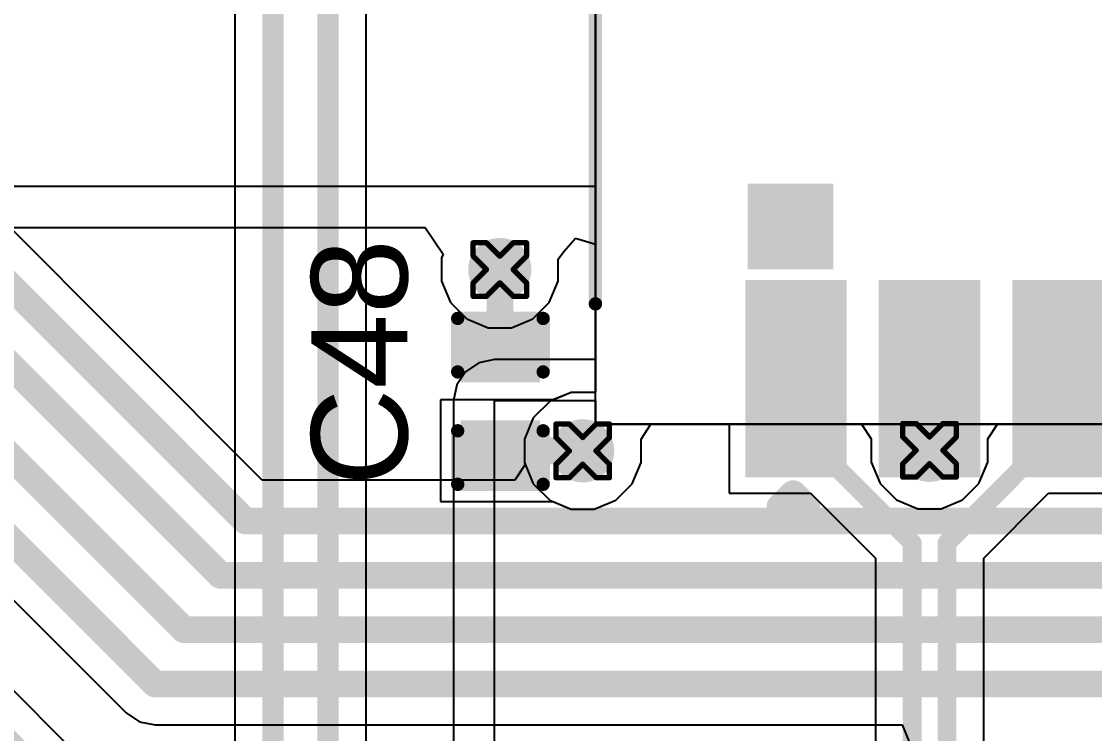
# Model space of a CAD drawing. Header units: inches. Extents: x -11 to 5379, y 0 to 5429.
# Drawn here: x 182.68 to 192.88, y 77.91 to 84.68 of the extents above; entities that cross this region are included whole.
import ezdxf

# ---------------------------------------------------------------- set-up
doc = ezdxf.new("R2010")
doc.units = ezdxf.units.IN
for name, color, linetype in [('Bottom Layer', 5, 'Continuous'), ('Drill Drawing', 1, 'Continuous'), ('GND', 16, 'Continuous'), ('Multi-Layer', 9, 'Continuous'), ('PWR', 76, 'Continuous'), ('Top Layer', 1, 'Continuous'), ('Top Overlay', 2, 'Continuous'), ('Top Paste', 8, 'Continuous'), ('Top Solder', 216, 'Continuous'), ('Via Holes', 16, 'Continuous')]:
    doc.layers.add(name, color=color, linetype=linetype)
doc.styles.add('Arial', font='', dxfattribs={"height": 0.2})
doc.styles.get('Arial').set_extended_font_data('Arial')

# ---------------------------------------------------------------- blocks, each defined once
blk = doc.blocks.new('H1102NLT_181')
at = {"layer": 'Top Layer'}
for points in [[(-5.1, 4.825), (-3.43, 4.825), (-3.43, 4.065), (-5.1, 4.065)], [(-5.1, 3.555), (-3.43, 3.555), (-3.43, 2.795), (-5.1, 2.795)], [(-5.1, 2.285), (-3.43, 2.285), (-3.43, 1.525), (-5.1, 1.525)]]:
    blk.add_hatch(color=1, dxfattribs=at).paths.add_polyline_path(points)
at = {"layer": 'Top Overlay'}
blk.add_hatch(color=2, dxfattribs=at).paths.add_polyline_path([(-3.226, 4.089), (-2.413, 4.089), (-2.413, 4.902), (-3.226, 4.902)])
at = {"layer": 'Top Paste'}
for points in [[(-5.1, 4.825), (-3.43, 4.825), (-3.43, 4.065), (-5.1, 4.065)], [(-5.1, 3.555), (-3.43, 3.555), (-3.43, 2.795), (-5.1, 2.795)], [(-5.1, 2.285), (-3.43, 2.285), (-3.43, 1.525), (-5.1, 1.525)]]:
    blk.add_hatch(color=8, dxfattribs=at).paths.add_polyline_path(points)
at = {"layer": 'Top Solder'}
for points in [[(-5.202, 4.927), (-3.328, 4.927), (-3.328, 3.963), (-5.202, 3.963)], [(-5.202, 3.657), (-3.328, 3.657), (-3.328, 2.693), (-5.202, 2.693)], [(-5.202, 2.387), (-3.328, 2.387), (-3.328, 1.423), (-5.202, 1.423)]]:
    blk.add_hatch(color=216, dxfattribs=at).paths.add_polyline_path(points)
at = {"layer": 'Top Overlay'}
for points in [[(-3.555, 6.35, 0.127, 0.127, 0), (3.555, 6.35, 0.127, 0.127, 0)], [(-5.484, 4.597, 0.254, 0.254, 0), (-5.484, 4.343, 0.254, 0.254, 0)], [(-5.484, 4.597, 0.254, 0.254, 0), (-5.357, 4.47, 0.254, 0.254, 0)], [(-5.357, 4.47, 0.254, 0.254, 0), (-5.484, 4.343, 0.254, 0.254, 0)]]:
    blk.add_lwpolyline(points, format="xyseb", dxfattribs=at)
for points in [[(-3.587, 6.35, 0.0635, 0.0635, 1), (-3.523, 6.35, 0.0635, 0.0635, 1)], [(-5.548, 4.597, 0.127, 0.127, 1), (-5.421, 4.597, 0.127, 0.127, 1)], [(-5.548, 4.597, 0.127, 0.127, 1), (-5.421, 4.597, 0.127, 0.127, 1)], [(-5.421, 4.47, 0.127, 0.127, 1), (-5.294, 4.47, 0.127, 0.127, 1)], [(-5.421, 4.47, 0.127, 0.127, 1), (-5.294, 4.47, 0.127, 0.127, 1)], [(-5.548, 4.343, 0.127, 0.127, 1), (-5.421, 4.343, 0.127, 0.127, 1)], [(-5.548, 4.343, 0.127, 0.127, 1), (-5.421, 4.343, 0.127, 0.127, 1)]]:
    blk.add_lwpolyline(points, format="xyseb", close=True, dxfattribs=at)
blk = doc.blocks.new('C___0402_668')
at = {"layer": 'Top Layer'}
for points in [[(-0.699, -0.318), (-0.699, 0.317), (-0.241, 0.317), (-0.241, -0.318)], [(0.241, -0.318), (0.241, 0.317), (0.699, 0.317), (0.699, -0.318)]]:
    blk.add_hatch(color=1, dxfattribs=at).paths.add_polyline_path(points)
at = {"layer": 'Top Paste'}
for points in [[(-0.699, -0.318), (-0.699, 0.317), (-0.241, 0.317), (-0.241, -0.318)], [(0.241, -0.318), (0.241, 0.317), (0.699, 0.317), (0.699, -0.318)]]:
    blk.add_hatch(color=8, dxfattribs=at).paths.add_polyline_path(points)
at = {"layer": 'Top Solder'}
for points in [[(-0.758, -0.377), (-0.758, 0.377), (-0.181, 0.377), (-0.181, -0.377)], [(0.181, -0.377), (0.181, 0.377), (0.758, 0.377), (0.758, -0.377)]]:
    blk.add_hatch(color=216, dxfattribs=at).paths.add_polyline_path(points)
at = {"layer": 'Top Overlay'}
for points in [[(-0.787, -0.406, 0.127, 0.127, 0), (-0.787, 0.406, 0.127, 0.127, 0)], [(-0.279, 0.406, 0.127, 0.127, 0), (-0.787, 0.406, 0.127, 0.127, 0)], [(0.787, 0.406, 0.127, 0.127, 0), (0.279, 0.406, 0.127, 0.127, 0)], [(0.787, -0.406, 0.127, 0.127, 0), (0.787, 0.406, 0.127, 0.127, 0)], [(-0.279, -0.406, 0.127, 0.127, 0), (-0.787, -0.406, 0.127, 0.127, 0)], [(0.787, -0.406, 0.127, 0.127, 0), (0.279, -0.406, 0.127, 0.127, 0)]]:
    blk.add_lwpolyline(points, format="xyseb", dxfattribs=at)
for points in [[(-0.819, 0.406, 0.0635, 0.0635, 1), (-0.756, 0.406, 0.0635, 0.0635, 1)], [(-0.819, 0.406, 0.0635, 0.0635, 1), (-0.756, 0.406, 0.0635, 0.0635, 1)], [(-0.311, 0.406, 0.0635, 0.0635, 1), (-0.248, 0.406, 0.0635, 0.0635, 1)], [(0.248, 0.406, 0.0635, 0.0635, 1), (0.311, 0.406, 0.0635, 0.0635, 1)], [(0.756, 0.406, 0.0635, 0.0635, 1), (0.819, 0.406, 0.0635, 0.0635, 1)], [(0.756, 0.406, 0.0635, 0.0635, 1), (0.819, 0.406, 0.0635, 0.0635, 1)], [(-0.819, -0.406, 0.0635, 0.0635, 1), (-0.756, -0.406, 0.0635, 0.0635, 1)], [(-0.819, -0.406, 0.0635, 0.0635, 1), (-0.756, -0.406, 0.0635, 0.0635, 1)], [(-0.311, -0.406, 0.0635, 0.0635, 1), (-0.248, -0.406, 0.0635, 0.0635, 1)], [(0.248, -0.406, 0.0635, 0.0635, 1), (0.311, -0.406, 0.0635, 0.0635, 1)], [(0.756, -0.406, 0.0635, 0.0635, 1), (0.819, -0.406, 0.0635, 0.0635, 1)], [(0.756, -0.406, 0.0635, 0.0635, 1), (0.819, -0.406, 0.0635, 0.0635, 1)]]:
    blk.add_lwpolyline(points, format="xyseb", close=True, dxfattribs=at)

msp = doc.modelspace()

# ---------------------------------------------------------------- hatches: boundary and pattern name
at = {"layer": 'Bottom Layer'}
h = msp.add_hatch(color=5, dxfattribs=at)
edge = h.paths.add_edge_path()
edge.add_arc((187.223, 82.321), 0.3, 0, 360)
h = msp.add_hatch(color=5, dxfattribs=at)
edge = h.paths.add_edge_path()
edge.add_arc((188.011, 80.599), 0.3, 0, 360)
h = msp.add_hatch(color=5, dxfattribs=at)
edge = h.paths.add_edge_path()
edge.add_arc((191.307, 80.604), 0.3, 0, 360)
at = {"layer": 'GND'}
h = msp.add_hatch(color=16, dxfattribs=at)
edge = h.paths.add_edge_path()
edge.add_arc((187.223, 82.321), 0.3, 0, 360)
h = msp.add_hatch(color=16, dxfattribs=at)
edge = h.paths.add_edge_path()
edge.add_arc((188.011, 80.599), 0.3, 0, 360)
h = msp.add_hatch(color=16, dxfattribs=at)
edge = h.paths.add_edge_path()
edge.add_arc((191.307, 80.604), 0.3, 0, 360)
at = {"layer": 'PWR'}
h = msp.add_hatch(color=76, dxfattribs=at)
edge = h.paths.add_edge_path()
edge.add_arc((187.223, 82.321), 0.3, 0, 360)
h = msp.add_hatch(color=76, dxfattribs=at)
edge = h.paths.add_edge_path()
edge.add_arc((188.011, 80.599), 0.3, 0, 360)
h = msp.add_hatch(color=76, dxfattribs=at)
edge = h.paths.add_edge_path()
edge.add_arc((191.307, 80.604), 0.3, 0, 360)
at = {"layer": 'Top Layer'}
h = msp.add_hatch(color=1, dxfattribs=at)
edge = h.paths.add_edge_path()
edge.add_arc((187.223, 82.321), 0.3, 0, 360)
h = msp.add_hatch(color=1, dxfattribs=at)
edge = h.paths.add_edge_path()
edge.add_arc((188.011, 80.599), 0.3, 0, 360)
h = msp.add_hatch(color=1, dxfattribs=at)
edge = h.paths.add_edge_path()
edge.add_arc((191.307, 80.604), 0.3, 0, 360)
at = {"layer": 'Via Holes'}
h = msp.add_hatch(color=7, dxfattribs=at)
edge = h.paths.add_edge_path()
edge.add_arc((187.223, 82.321), 0.15, 0, 360)
h = msp.add_hatch(color=7, dxfattribs=at)
edge = h.paths.add_edge_path()
edge.add_arc((188.011, 80.599), 0.15, 0, 360)
h = msp.add_hatch(color=7, dxfattribs=at)
edge = h.paths.add_edge_path()
edge.add_arc((191.307, 80.604), 0.15, 0, 360)

# ---------------------------------------------------------------- linework, layer by layer
at = {"layer": 'Bottom Layer'}
for p, q in [((188.132, 89.858), (188.132, 81.161)), ((184.966, 80.322), (179.466, 85.822)), ((178.325, 83.457), (183.672, 78.11)), ((189.038, 71.885), (177.63, 83.293)), ((187.901, 81.153), (187.697, 81.069)), ((188.121, 81.153), (187.901, 81.153)), ((188.132, 81.161), (188.121, 81.153)), ((187.697, 81.069), (187.541, 80.913)), ((187.541, 80.913), (187.457, 80.709)), ((187.457, 80.709), (187.457, 80.489)), ((187.465, 80.469), (187.366, 80.322)), ((187.457, 80.489), (187.465, 80.469)), ((187.366, 80.322), (184.966, 80.322)), ((183.672, 78.11), (183.798, 78.026)), ((183.798, 78.026), (183.947, 77.996)), ((183.947, 77.996), (191.046, 77.996)), ((191.046, 77.996), (191.119, 77.819))]:
    msp.add_line(p, q, dxfattribs=at)
for points in [[(179.191, 85.547, 0.254, 0.254, 0), (184.805, 79.933, 0.254, 0.254, 0)], [(178.97, 85.014, 0.254, 0.254, 0), (184.567, 79.418, 0.254, 0.254, 0)], [(178.718, 84.404, 0.254, 0.254, 0), (184.221, 78.901, 0.254, 0.254, 0)], [(178.486, 83.845, 0.254, 0.254, 0), (183.947, 78.385, 0.254, 0.254, 0)], [(177.087, 83.287, 0.254, 0.254, 0), (188.877, 71.496, 0.254, 0.254, 0)], [(184.805, 79.933, 0.254, 0.254, 0), (228.65, 79.933, 0.254, 0.254, 0)], [(184.567, 79.418, 0.254, 0.254, 0), (228.889, 79.418, 0.254, 0.254, 0)], [(184.221, 78.901, 0.254, 0.254, 0), (229.235, 78.901, 0.254, 0.254, 0)], [(183.947, 78.385, 0.254, 0.254, 0), (229.509, 78.385, 0.254, 0.254, 0)]]:
    msp.add_lwpolyline(points, format="xyseb", dxfattribs=at)
for points in [[(184.742, 79.933, 0.127, 0.127, 1), (184.869, 79.933, 0.127, 0.127, 1)], [(184.742, 79.933, 0.127, 0.127, 1), (184.869, 79.933, 0.127, 0.127, 1)], [(184.503, 79.418, 0.127, 0.127, 1), (184.63, 79.418, 0.127, 0.127, 1)], [(184.503, 79.418, 0.127, 0.127, 1), (184.63, 79.418, 0.127, 0.127, 1)], [(184.157, 78.901, 0.127, 0.127, 1), (184.284, 78.901, 0.127, 0.127, 1)], [(184.157, 78.901, 0.127, 0.127, 1), (184.284, 78.901, 0.127, 0.127, 1)], [(183.883, 78.385, 0.127, 0.127, 1), (184.01, 78.385, 0.127, 0.127, 1)], [(183.883, 78.385, 0.127, 0.127, 1), (184.01, 78.385, 0.127, 0.127, 1)]]:
    msp.add_lwpolyline(points, format="xyseb", close=True, dxfattribs=at)
at = {"layer": 'Drill Drawing'}
for points in [[(186.969, 82.448, 0.0508, 0.0508, 0), (186.969, 82.575, 0.0508, 0.0508, 0)], [(186.969, 82.575, 0.0508, 0.0508, 0), (187.096, 82.575, 0.0508, 0.0508, 0)], [(187.096, 82.575, 0.0508, 0.0508, 0), (187.223, 82.448, 0.0508, 0.0508, 0)], [(187.223, 82.448, 0.0508, 0.0508, 0), (187.35, 82.575, 0.0508, 0.0508, 0)], [(187.35, 82.575, 0.0508, 0.0508, 0), (187.477, 82.575, 0.0508, 0.0508, 0)], [(187.477, 82.448, 0.0508, 0.0508, 0), (187.477, 82.575, 0.0508, 0.0508, 0)], [(186.969, 82.448, 0.0508, 0.0508, 0), (187.096, 82.321, 0.0508, 0.0508, 0)], [(187.35, 82.321, 0.0508, 0.0508, 0), (187.477, 82.448, 0.0508, 0.0508, 0)], [(186.969, 82.194, 0.0508, 0.0508, 0), (187.096, 82.321, 0.0508, 0.0508, 0)], [(187.35, 82.321, 0.0508, 0.0508, 0), (187.477, 82.194, 0.0508, 0.0508, 0)], [(186.969, 82.067, 0.0508, 0.0508, 0), (186.969, 82.194, 0.0508, 0.0508, 0)], [(187.096, 82.067, 0.0508, 0.0508, 0), (187.223, 82.194, 0.0508, 0.0508, 0)], [(187.223, 82.194, 0.0508, 0.0508, 0), (187.35, 82.067, 0.0508, 0.0508, 0)], [(187.477, 82.067, 0.0508, 0.0508, 0), (187.477, 82.194, 0.0508, 0.0508, 0)], [(186.969, 82.067, 0.0508, 0.0508, 0), (187.096, 82.067, 0.0508, 0.0508, 0)], [(187.35, 82.067, 0.0508, 0.0508, 0), (187.477, 82.067, 0.0508, 0.0508, 0)], [(187.757, 80.726, 0.0508, 0.0508, 0), (187.757, 80.853, 0.0508, 0.0508, 0)], [(187.757, 80.853, 0.0508, 0.0508, 0), (187.884, 80.853, 0.0508, 0.0508, 0)], [(187.884, 80.853, 0.0508, 0.0508, 0), (188.011, 80.726, 0.0508, 0.0508, 0)], [(188.011, 80.726, 0.0508, 0.0508, 0), (188.138, 80.853, 0.0508, 0.0508, 0)], [(188.138, 80.853, 0.0508, 0.0508, 0), (188.265, 80.853, 0.0508, 0.0508, 0)], [(188.265, 80.726, 0.0508, 0.0508, 0), (188.265, 80.853, 0.0508, 0.0508, 0)], [(191.053, 80.731, 0.0508, 0.0508, 0), (191.053, 80.858, 0.0508, 0.0508, 0)], [(191.053, 80.858, 0.0508, 0.0508, 0), (191.18, 80.858, 0.0508, 0.0508, 0)], [(191.18, 80.858, 0.0508, 0.0508, 0), (191.307, 80.731, 0.0508, 0.0508, 0)], [(191.307, 80.731, 0.0508, 0.0508, 0), (191.434, 80.858, 0.0508, 0.0508, 0)], [(191.434, 80.858, 0.0508, 0.0508, 0), (191.561, 80.858, 0.0508, 0.0508, 0)], [(191.561, 80.731, 0.0508, 0.0508, 0), (191.561, 80.858, 0.0508, 0.0508, 0)], [(187.757, 80.726, 0.0508, 0.0508, 0), (187.884, 80.599, 0.0508, 0.0508, 0)], [(188.138, 80.599, 0.0508, 0.0508, 0), (188.265, 80.726, 0.0508, 0.0508, 0)], [(191.053, 80.731, 0.0508, 0.0508, 0), (191.18, 80.604, 0.0508, 0.0508, 0)], [(191.434, 80.604, 0.0508, 0.0508, 0), (191.561, 80.731, 0.0508, 0.0508, 0)], [(187.757, 80.472, 0.0508, 0.0508, 0), (187.884, 80.599, 0.0508, 0.0508, 0)], [(188.138, 80.599, 0.0508, 0.0508, 0), (188.265, 80.472, 0.0508, 0.0508, 0)], [(191.053, 80.477, 0.0508, 0.0508, 0), (191.18, 80.604, 0.0508, 0.0508, 0)], [(191.434, 80.604, 0.0508, 0.0508, 0), (191.561, 80.477, 0.0508, 0.0508, 0)], [(187.757, 80.345, 0.0508, 0.0508, 0), (187.757, 80.472, 0.0508, 0.0508, 0)], [(187.884, 80.345, 0.0508, 0.0508, 0), (188.011, 80.472, 0.0508, 0.0508, 0)], [(188.011, 80.472, 0.0508, 0.0508, 0), (188.138, 80.345, 0.0508, 0.0508, 0)], [(188.265, 80.345, 0.0508, 0.0508, 0), (188.265, 80.472, 0.0508, 0.0508, 0)], [(191.053, 80.35, 0.0508, 0.0508, 0), (191.053, 80.477, 0.0508, 0.0508, 0)], [(191.18, 80.35, 0.0508, 0.0508, 0), (191.307, 80.477, 0.0508, 0.0508, 0)], [(191.307, 80.477, 0.0508, 0.0508, 0), (191.434, 80.35, 0.0508, 0.0508, 0)], [(191.561, 80.35, 0.0508, 0.0508, 0), (191.561, 80.477, 0.0508, 0.0508, 0)], [(187.757, 80.345, 0.0508, 0.0508, 0), (187.884, 80.345, 0.0508, 0.0508, 0)], [(188.138, 80.345, 0.0508, 0.0508, 0), (188.265, 80.345, 0.0508, 0.0508, 0)], [(191.053, 80.35, 0.0508, 0.0508, 0), (191.18, 80.35, 0.0508, 0.0508, 0)], [(191.434, 80.35, 0.0508, 0.0508, 0), (191.561, 80.35, 0.0508, 0.0508, 0)]]:
    msp.add_lwpolyline(points, format="xyseb", dxfattribs=at)
for points in [[(186.957, 82.575, 0.0254, 0.0254, 1), (186.982, 82.575, 0.0254, 0.0254, 1)], [(186.957, 82.575, 0.0254, 0.0254, 1), (186.982, 82.575, 0.0254, 0.0254, 1)], [(187.084, 82.575, 0.0254, 0.0254, 1), (187.109, 82.575, 0.0254, 0.0254, 1)], [(187.084, 82.575, 0.0254, 0.0254, 1), (187.109, 82.575, 0.0254, 0.0254, 1)], [(187.338, 82.575, 0.0254, 0.0254, 1), (187.363, 82.575, 0.0254, 0.0254, 1)], [(187.338, 82.575, 0.0254, 0.0254, 1), (187.363, 82.575, 0.0254, 0.0254, 1)], [(187.465, 82.575, 0.0254, 0.0254, 1), (187.49, 82.575, 0.0254, 0.0254, 1)], [(187.465, 82.575, 0.0254, 0.0254, 1), (187.49, 82.575, 0.0254, 0.0254, 1)], [(186.957, 82.448, 0.0254, 0.0254, 1), (186.982, 82.448, 0.0254, 0.0254, 1)], [(186.957, 82.448, 0.0254, 0.0254, 1), (186.982, 82.448, 0.0254, 0.0254, 1)], [(187.211, 82.448, 0.0254, 0.0254, 1), (187.236, 82.448, 0.0254, 0.0254, 1)], [(187.211, 82.448, 0.0254, 0.0254, 1), (187.236, 82.448, 0.0254, 0.0254, 1)], [(187.465, 82.448, 0.0254, 0.0254, 1), (187.49, 82.448, 0.0254, 0.0254, 1)], [(187.465, 82.448, 0.0254, 0.0254, 1), (187.49, 82.448, 0.0254, 0.0254, 1)], [(187.084, 82.321, 0.0254, 0.0254, 1), (187.109, 82.321, 0.0254, 0.0254, 1)], [(187.084, 82.321, 0.0254, 0.0254, 1), (187.109, 82.321, 0.0254, 0.0254, 1)], [(187.338, 82.321, 0.0254, 0.0254, 1), (187.363, 82.321, 0.0254, 0.0254, 1)], [(187.338, 82.321, 0.0254, 0.0254, 1), (187.363, 82.321, 0.0254, 0.0254, 1)], [(186.957, 82.194, 0.0254, 0.0254, 1), (186.982, 82.194, 0.0254, 0.0254, 1)], [(186.957, 82.194, 0.0254, 0.0254, 1), (186.982, 82.194, 0.0254, 0.0254, 1)], [(187.211, 82.194, 0.0254, 0.0254, 1), (187.236, 82.194, 0.0254, 0.0254, 1)], [(187.211, 82.194, 0.0254, 0.0254, 1), (187.236, 82.194, 0.0254, 0.0254, 1)], [(187.465, 82.194, 0.0254, 0.0254, 1), (187.49, 82.194, 0.0254, 0.0254, 1)], [(187.465, 82.194, 0.0254, 0.0254, 1), (187.49, 82.194, 0.0254, 0.0254, 1)], [(186.957, 82.067, 0.0254, 0.0254, 1), (186.982, 82.067, 0.0254, 0.0254, 1)], [(186.957, 82.067, 0.0254, 0.0254, 1), (186.982, 82.067, 0.0254, 0.0254, 1)], [(187.084, 82.067, 0.0254, 0.0254, 1), (187.109, 82.067, 0.0254, 0.0254, 1)], [(187.084, 82.067, 0.0254, 0.0254, 1), (187.109, 82.067, 0.0254, 0.0254, 1)], [(187.338, 82.067, 0.0254, 0.0254, 1), (187.363, 82.067, 0.0254, 0.0254, 1)], [(187.338, 82.067, 0.0254, 0.0254, 1), (187.363, 82.067, 0.0254, 0.0254, 1)], [(187.465, 82.067, 0.0254, 0.0254, 1), (187.49, 82.067, 0.0254, 0.0254, 1)], [(187.465, 82.067, 0.0254, 0.0254, 1), (187.49, 82.067, 0.0254, 0.0254, 1)], [(187.744, 80.853, 0.0254, 0.0254, 1), (187.769, 80.853, 0.0254, 0.0254, 1)], [(187.744, 80.853, 0.0254, 0.0254, 1), (187.769, 80.853, 0.0254, 0.0254, 1)], [(187.871, 80.853, 0.0254, 0.0254, 1), (187.897, 80.853, 0.0254, 0.0254, 1)], [(187.871, 80.853, 0.0254, 0.0254, 1), (187.897, 80.853, 0.0254, 0.0254, 1)], [(188.125, 80.853, 0.0254, 0.0254, 1), (188.15, 80.853, 0.0254, 0.0254, 1)], [(188.125, 80.853, 0.0254, 0.0254, 1), (188.15, 80.853, 0.0254, 0.0254, 1)], [(188.252, 80.853, 0.0254, 0.0254, 1), (188.278, 80.853, 0.0254, 0.0254, 1)], [(188.252, 80.853, 0.0254, 0.0254, 1), (188.278, 80.853, 0.0254, 0.0254, 1)], [(191.04, 80.858, 0.0254, 0.0254, 1), (191.066, 80.858, 0.0254, 0.0254, 1)], [(191.04, 80.858, 0.0254, 0.0254, 1), (191.066, 80.858, 0.0254, 0.0254, 1)], [(191.167, 80.858, 0.0254, 0.0254, 1), (191.193, 80.858, 0.0254, 0.0254, 1)], [(191.167, 80.858, 0.0254, 0.0254, 1), (191.193, 80.858, 0.0254, 0.0254, 1)], [(191.421, 80.858, 0.0254, 0.0254, 1), (191.447, 80.858, 0.0254, 0.0254, 1)], [(191.421, 80.858, 0.0254, 0.0254, 1), (191.447, 80.858, 0.0254, 0.0254, 1)], [(191.548, 80.858, 0.0254, 0.0254, 1), (191.574, 80.858, 0.0254, 0.0254, 1)], [(191.548, 80.858, 0.0254, 0.0254, 1), (191.574, 80.858, 0.0254, 0.0254, 1)], [(187.744, 80.726, 0.0254, 0.0254, 1), (187.769, 80.726, 0.0254, 0.0254, 1)], [(187.744, 80.726, 0.0254, 0.0254, 1), (187.769, 80.726, 0.0254, 0.0254, 1)], [(187.998, 80.726, 0.0254, 0.0254, 1), (188.024, 80.726, 0.0254, 0.0254, 1)], [(187.998, 80.726, 0.0254, 0.0254, 1), (188.024, 80.726, 0.0254, 0.0254, 1)], [(188.252, 80.726, 0.0254, 0.0254, 1), (188.278, 80.726, 0.0254, 0.0254, 1)], [(188.252, 80.726, 0.0254, 0.0254, 1), (188.278, 80.726, 0.0254, 0.0254, 1)], [(191.04, 80.731, 0.0254, 0.0254, 1), (191.066, 80.731, 0.0254, 0.0254, 1)], [(191.04, 80.731, 0.0254, 0.0254, 1), (191.066, 80.731, 0.0254, 0.0254, 1)], [(191.294, 80.731, 0.0254, 0.0254, 1), (191.32, 80.731, 0.0254, 0.0254, 1)], [(191.294, 80.731, 0.0254, 0.0254, 1), (191.32, 80.731, 0.0254, 0.0254, 1)], [(191.548, 80.731, 0.0254, 0.0254, 1), (191.574, 80.731, 0.0254, 0.0254, 1)], [(191.548, 80.731, 0.0254, 0.0254, 1), (191.574, 80.731, 0.0254, 0.0254, 1)], [(187.871, 80.599, 0.0254, 0.0254, 1), (187.897, 80.599, 0.0254, 0.0254, 1)], [(187.871, 80.599, 0.0254, 0.0254, 1), (187.897, 80.599, 0.0254, 0.0254, 1)], [(188.125, 80.599, 0.0254, 0.0254, 1), (188.15, 80.599, 0.0254, 0.0254, 1)], [(188.125, 80.599, 0.0254, 0.0254, 1), (188.15, 80.599, 0.0254, 0.0254, 1)], [(191.167, 80.604, 0.0254, 0.0254, 1), (191.193, 80.604, 0.0254, 0.0254, 1)], [(191.167, 80.604, 0.0254, 0.0254, 1), (191.193, 80.604, 0.0254, 0.0254, 1)], [(191.421, 80.604, 0.0254, 0.0254, 1), (191.447, 80.604, 0.0254, 0.0254, 1)], [(191.421, 80.604, 0.0254, 0.0254, 1), (191.447, 80.604, 0.0254, 0.0254, 1)], [(187.744, 80.472, 0.0254, 0.0254, 1), (187.769, 80.472, 0.0254, 0.0254, 1)], [(187.744, 80.472, 0.0254, 0.0254, 1), (187.769, 80.472, 0.0254, 0.0254, 1)], [(187.998, 80.472, 0.0254, 0.0254, 1), (188.024, 80.472, 0.0254, 0.0254, 1)], [(187.998, 80.472, 0.0254, 0.0254, 1), (188.024, 80.472, 0.0254, 0.0254, 1)], [(188.252, 80.472, 0.0254, 0.0254, 1), (188.278, 80.472, 0.0254, 0.0254, 1)], [(188.252, 80.472, 0.0254, 0.0254, 1), (188.278, 80.472, 0.0254, 0.0254, 1)], [(191.04, 80.477, 0.0254, 0.0254, 1), (191.066, 80.477, 0.0254, 0.0254, 1)], [(191.04, 80.477, 0.0254, 0.0254, 1), (191.066, 80.477, 0.0254, 0.0254, 1)], [(191.294, 80.477, 0.0254, 0.0254, 1), (191.32, 80.477, 0.0254, 0.0254, 1)], [(191.294, 80.477, 0.0254, 0.0254, 1), (191.32, 80.477, 0.0254, 0.0254, 1)], [(191.548, 80.477, 0.0254, 0.0254, 1), (191.574, 80.477, 0.0254, 0.0254, 1)], [(191.548, 80.477, 0.0254, 0.0254, 1), (191.574, 80.477, 0.0254, 0.0254, 1)], [(187.744, 80.345, 0.0254, 0.0254, 1), (187.769, 80.345, 0.0254, 0.0254, 1)], [(187.744, 80.345, 0.0254, 0.0254, 1), (187.769, 80.345, 0.0254, 0.0254, 1)], [(187.871, 80.345, 0.0254, 0.0254, 1), (187.897, 80.345, 0.0254, 0.0254, 1)], [(187.871, 80.345, 0.0254, 0.0254, 1), (187.897, 80.345, 0.0254, 0.0254, 1)], [(188.125, 80.345, 0.0254, 0.0254, 1), (188.15, 80.345, 0.0254, 0.0254, 1)], [(188.125, 80.345, 0.0254, 0.0254, 1), (188.15, 80.345, 0.0254, 0.0254, 1)], [(188.252, 80.345, 0.0254, 0.0254, 1), (188.278, 80.345, 0.0254, 0.0254, 1)], [(188.252, 80.345, 0.0254, 0.0254, 1), (188.278, 80.345, 0.0254, 0.0254, 1)], [(191.04, 80.35, 0.0254, 0.0254, 1), (191.066, 80.35, 0.0254, 0.0254, 1)], [(191.04, 80.35, 0.0254, 0.0254, 1), (191.066, 80.35, 0.0254, 0.0254, 1)], [(191.167, 80.35, 0.0254, 0.0254, 1), (191.193, 80.35, 0.0254, 0.0254, 1)], [(191.167, 80.35, 0.0254, 0.0254, 1), (191.193, 80.35, 0.0254, 0.0254, 1)], [(191.421, 80.35, 0.0254, 0.0254, 1), (191.447, 80.35, 0.0254, 0.0254, 1)], [(191.421, 80.35, 0.0254, 0.0254, 1), (191.447, 80.35, 0.0254, 0.0254, 1)], [(191.548, 80.35, 0.0254, 0.0254, 1), (191.574, 80.35, 0.0254, 0.0254, 1)], [(191.548, 80.35, 0.0254, 0.0254, 1), (191.574, 80.35, 0.0254, 0.0254, 1)]]:
    msp.add_lwpolyline(points, format="xyseb", close=True, dxfattribs=at)
at = {"layer": 'GND'}
for p, q in [((188.132, 90.249), (188.132, 81.161)), ((187.901, 81.153), (187.697, 81.069)), ((188.121, 81.153), (187.901, 81.153)), ((188.132, 81.161), (188.121, 81.153)), ((187.697, 81.069), (187.541, 80.913)), ((187.541, 80.913), (187.457, 80.709)), ((188.565, 80.709), (188.659, 80.851)), ((188.659, 80.851), (190.661, 80.851)), ((190.661, 80.851), (190.753, 80.714)), ((191.861, 80.714), (191.953, 80.851)), ((191.953, 80.851), (197.011, 80.851)), ((187.457, 80.709), (187.457, 80.489)), ((188.565, 80.489), (188.565, 80.709)), ((190.753, 80.714), (190.753, 80.493)), ((191.861, 80.493), (191.861, 80.714)), ((187.457, 80.489), (187.541, 80.285)), ((188.48, 80.285), (188.565, 80.489)), ((190.753, 80.493), (190.838, 80.29)), ((191.777, 80.29), (191.861, 80.493)), ((187.541, 80.285), (187.697, 80.13)), ((188.325, 80.13), (188.48, 80.285)), ((190.838, 80.29), (190.993, 80.134)), ((191.621, 80.134), (191.777, 80.29)), ((187.697, 80.13), (187.901, 80.045)), ((188.121, 80.045), (188.325, 80.13)), ((190.993, 80.134), (191.197, 80.05)), ((191.417, 80.05), (191.621, 80.134)), ((187.901, 80.045), (188.121, 80.045)), ((191.197, 80.05), (191.417, 80.05))]:
    msp.add_line(p, q, dxfattribs=at)
at = {"layer": 'Multi-Layer'}
for p, q in [((188.132, 80.851), (188.132, 90.249)), ((200.832, 80.851), (188.132, 80.851))]:
    msp.add_line(p, q, dxfattribs=at)
at = {"layer": 'PWR'}
for p, q in [((188.132, 90.249), (188.132, 83.109)), ((188.132, 83.109), (96.804, 83.109)), ((96.947, 82.72), (186.514, 82.72)), ((186.514, 82.72), (186.684, 82.466)), ((187.83, 82.491), (187.942, 82.619)), ((187.942, 82.619), (188.132, 82.562)), ((188.132, 82.562), (188.132, 81.465)), ((186.684, 82.466), (186.669, 82.432)), ((186.669, 82.432), (186.669, 82.211)), ((187.777, 82.418), (187.83, 82.491)), ((187.777, 82.211), (187.777, 82.418)), ((186.669, 82.211), (186.754, 82.008)), ((187.693, 82.008), (187.777, 82.211)), ((186.754, 82.008), (186.91, 81.852)), ((187.537, 81.852), (187.693, 82.008)), ((186.91, 81.852), (187.113, 81.767)), ((187.334, 81.767), (187.537, 81.852)), ((187.113, 81.767), (187.334, 81.767)), ((187.024, 81.436), (186.898, 81.351)), ((187.173, 81.465), (187.024, 81.436)), ((188.132, 81.465), (187.173, 81.465)), ((186.898, 81.351), (186.814, 81.225)), ((186.814, 81.225), (186.784, 81.077)), ((186.784, 81.077), (186.784, 71.78)), ((187.173, 71.78), (187.173, 81.077)), ((187.173, 81.077), (188.132, 81.077)), ((188.132, 81.077), (188.132, 80.851)), ((188.132, 80.851), (200.832, 80.851))]:
    msp.add_line(p, q, dxfattribs=at)
at = {"layer": 'Top Layer'}
for p, q in [((185.952, 73.512), (185.952, 91.064)), ((188.132, 90.249), (188.132, 81.161)), ((184.706, 90), (184.706, 73.18)), ((187.728, 81.082), (186.658, 81.082)), ((186.658, 81.082), (186.658, 80.117)), ((187.901, 81.153), (187.728, 81.082)), ((188.121, 81.153), (187.901, 81.153)), ((188.132, 81.161), (188.121, 81.153)), ((188.565, 80.709), (188.659, 80.851)), ((188.659, 80.851), (189.403, 80.851)), ((189.403, 80.851), (189.403, 80.196)), ((188.565, 80.489), (188.565, 80.709)), ((188.48, 80.285), (188.565, 80.489)), ((188.325, 80.13), (188.48, 80.285)), ((189.403, 80.196), (190.177, 80.196)), ((190.177, 80.196), (190.792, 79.58)), ((191.822, 79.58), (192.438, 80.196)), ((192.438, 80.196), (193.211, 80.196)), ((186.658, 80.117), (187.728, 80.117)), ((187.728, 80.117), (187.901, 80.045)), ((188.121, 80.045), (188.325, 80.13)), ((187.901, 80.045), (188.121, 80.045)), ((190.792, 79.58), (190.792, 77.179)), ((191.822, 77.179), (191.822, 79.58))]:
    msp.add_line(p, q, dxfattribs=at)
for points in [[(185.59, 73.362, 0.203, 0.203, 0), (185.59, 91.214, 0.203, 0.203, 0)], [(185.069, 73.18, 0.203, 0.203, 0), (185.069, 90.15, 0.203, 0.203, 0)], [(187.223, 82.321, 0.254, 0.254, 0), (187.226, 82.318, 0.254, 0.254, 0)], [(187.226, 81.542, 0.254, 0.254, 0), (187.226, 82.318, 0.254, 0.254, 0)], [(187.226, 81.542, 0.254, 0.254, 0), (187.229, 81.539, 0.254, 0.254, 0)], [(190.037, 80.83, 0.178, 0.178, 0), (190.037, 81.285, 0.178, 0.178, 0)], [(192.577, 80.83, 0.178, 0.178, 0), (192.577, 81.285, 0.178, 0.178, 0)], [(190.037, 80.83, 0.178, 0.178, 0), (191.142, 79.725, 0.178, 0.178, 0)], [(191.472, 79.725, 0.178, 0.178, 0), (192.577, 80.83, 0.178, 0.178, 0)], [(187.229, 80.599, 0.254, 0.254, 0), (188.011, 80.599, 0.254, 0.254, 0)], [(191.142, 76.942, 0.178, 0.178, 0), (191.142, 79.725, 0.178, 0.178, 0)], [(191.472, 76.942, 0.178, 0.178, 0), (191.472, 79.725, 0.178, 0.178, 0)]]:
    msp.add_lwpolyline(points, format="xyseb", dxfattribs=at)
for points in [[(187.16, 82.321, 0.127, 0.127, 1), (187.287, 82.321, 0.127, 0.127, 1)], [(187.163, 82.318, 0.127, 0.127, 1), (187.29, 82.318, 0.127, 0.127, 1)], [(187.163, 82.318, 0.127, 0.127, 1), (187.29, 82.318, 0.127, 0.127, 1)], [(187.163, 81.542, 0.127, 0.127, 1), (187.29, 81.542, 0.127, 0.127, 1)], [(187.163, 81.542, 0.127, 0.127, 1), (187.29, 81.542, 0.127, 0.127, 1)], [(187.166, 81.539, 0.127, 0.127, 1), (187.293, 81.539, 0.127, 0.127, 1)], [(189.993, 81.285, 0.0889, 0.0889, 1), (190.082, 81.285, 0.0889, 0.0889, 1)], [(192.533, 81.285, 0.0889, 0.0889, 1), (192.622, 81.285, 0.0889, 0.0889, 1)], [(189.993, 80.83, 0.0889, 0.0889, 1), (190.082, 80.83, 0.0889, 0.0889, 1)], [(189.993, 80.83, 0.0889, 0.0889, 1), (190.082, 80.83, 0.0889, 0.0889, 1)], [(192.533, 80.83, 0.0889, 0.0889, 1), (192.622, 80.83, 0.0889, 0.0889, 1)], [(192.533, 80.83, 0.0889, 0.0889, 1), (192.622, 80.83, 0.0889, 0.0889, 1)], [(187.166, 80.599, 0.127, 0.127, 1), (187.293, 80.599, 0.127, 0.127, 1)], [(187.947, 80.599, 0.127, 0.127, 1), (188.074, 80.599, 0.127, 0.127, 1)], [(191.098, 79.725, 0.0889, 0.0889, 1), (191.187, 79.725, 0.0889, 0.0889, 1)], [(191.098, 79.725, 0.0889, 0.0889, 1), (191.187, 79.725, 0.0889, 0.0889, 1)], [(191.428, 79.725, 0.0889, 0.0889, 1), (191.517, 79.725, 0.0889, 0.0889, 1)], [(191.428, 79.725, 0.0889, 0.0889, 1), (191.517, 79.725, 0.0889, 0.0889, 1)]]:
    msp.add_lwpolyline(points, format="xyseb", close=True, dxfattribs=at)

# ---------------------------------------------------------------- block references
for name, p, rotation in [('H1102NLT_181', (194.482, 85.55), 90), ('C___0402_668', (187.229, 81.069), 270)]:
    msp.add_blockref(name, p, dxfattribs=dict(rotation=rotation))

# ---------------------------------------------------------------- texts
at = {"layer": 'Top Overlay', "style": 'Arial'}
msp.add_text('C48', height=0.9144, rotation=90, dxfattribs=at).set_placement((186.345, 80.266))

doc.saveas('drawing.dxf')
